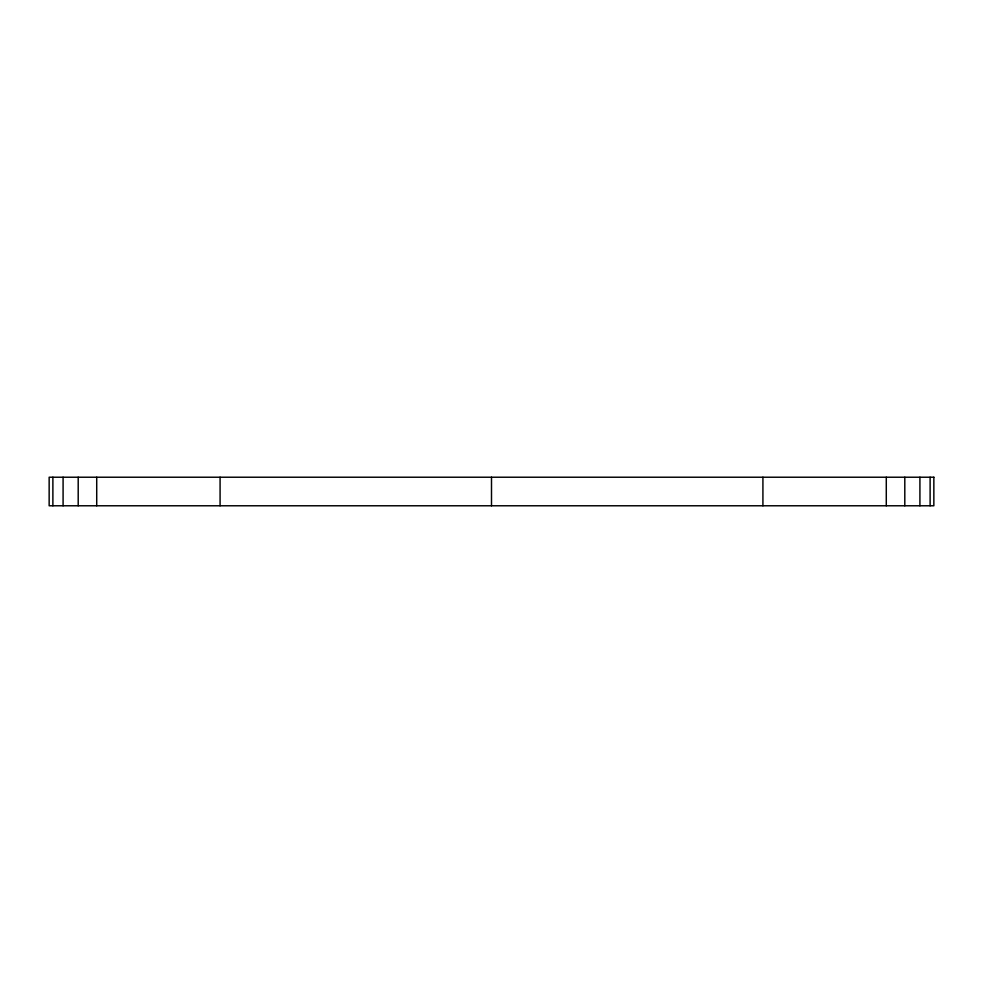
<?xml version="1.0" encoding="UTF-8"?>
<svg xmlns="http://www.w3.org/2000/svg" width="983" height="983" viewBox="0 0 983 983"><rect width="100%" height="100%" fill="white"/><g stroke="black" fill="none" stroke-linecap="round" stroke-linejoin="round"><path stroke-width="1.47" d="M930.115 477.222L930.115 505.778M919.916 477.222L919.916 505.778M904.802 477.222L904.802 505.778M886.285 477.222L886.285 505.778M762.919 477.222L762.919 505.778M491.5 477.222L491.5 505.778M220.081 477.222L220.081 505.778M96.715 477.222L96.715 505.778M78.198 477.222L78.198 505.778M63.084 477.222L63.084 505.778M52.885 477.222L52.885 505.778M933.85 477.222L49.15 477.222L49.15 505.778L933.85 505.778L933.85 477.222"/></g></svg>
